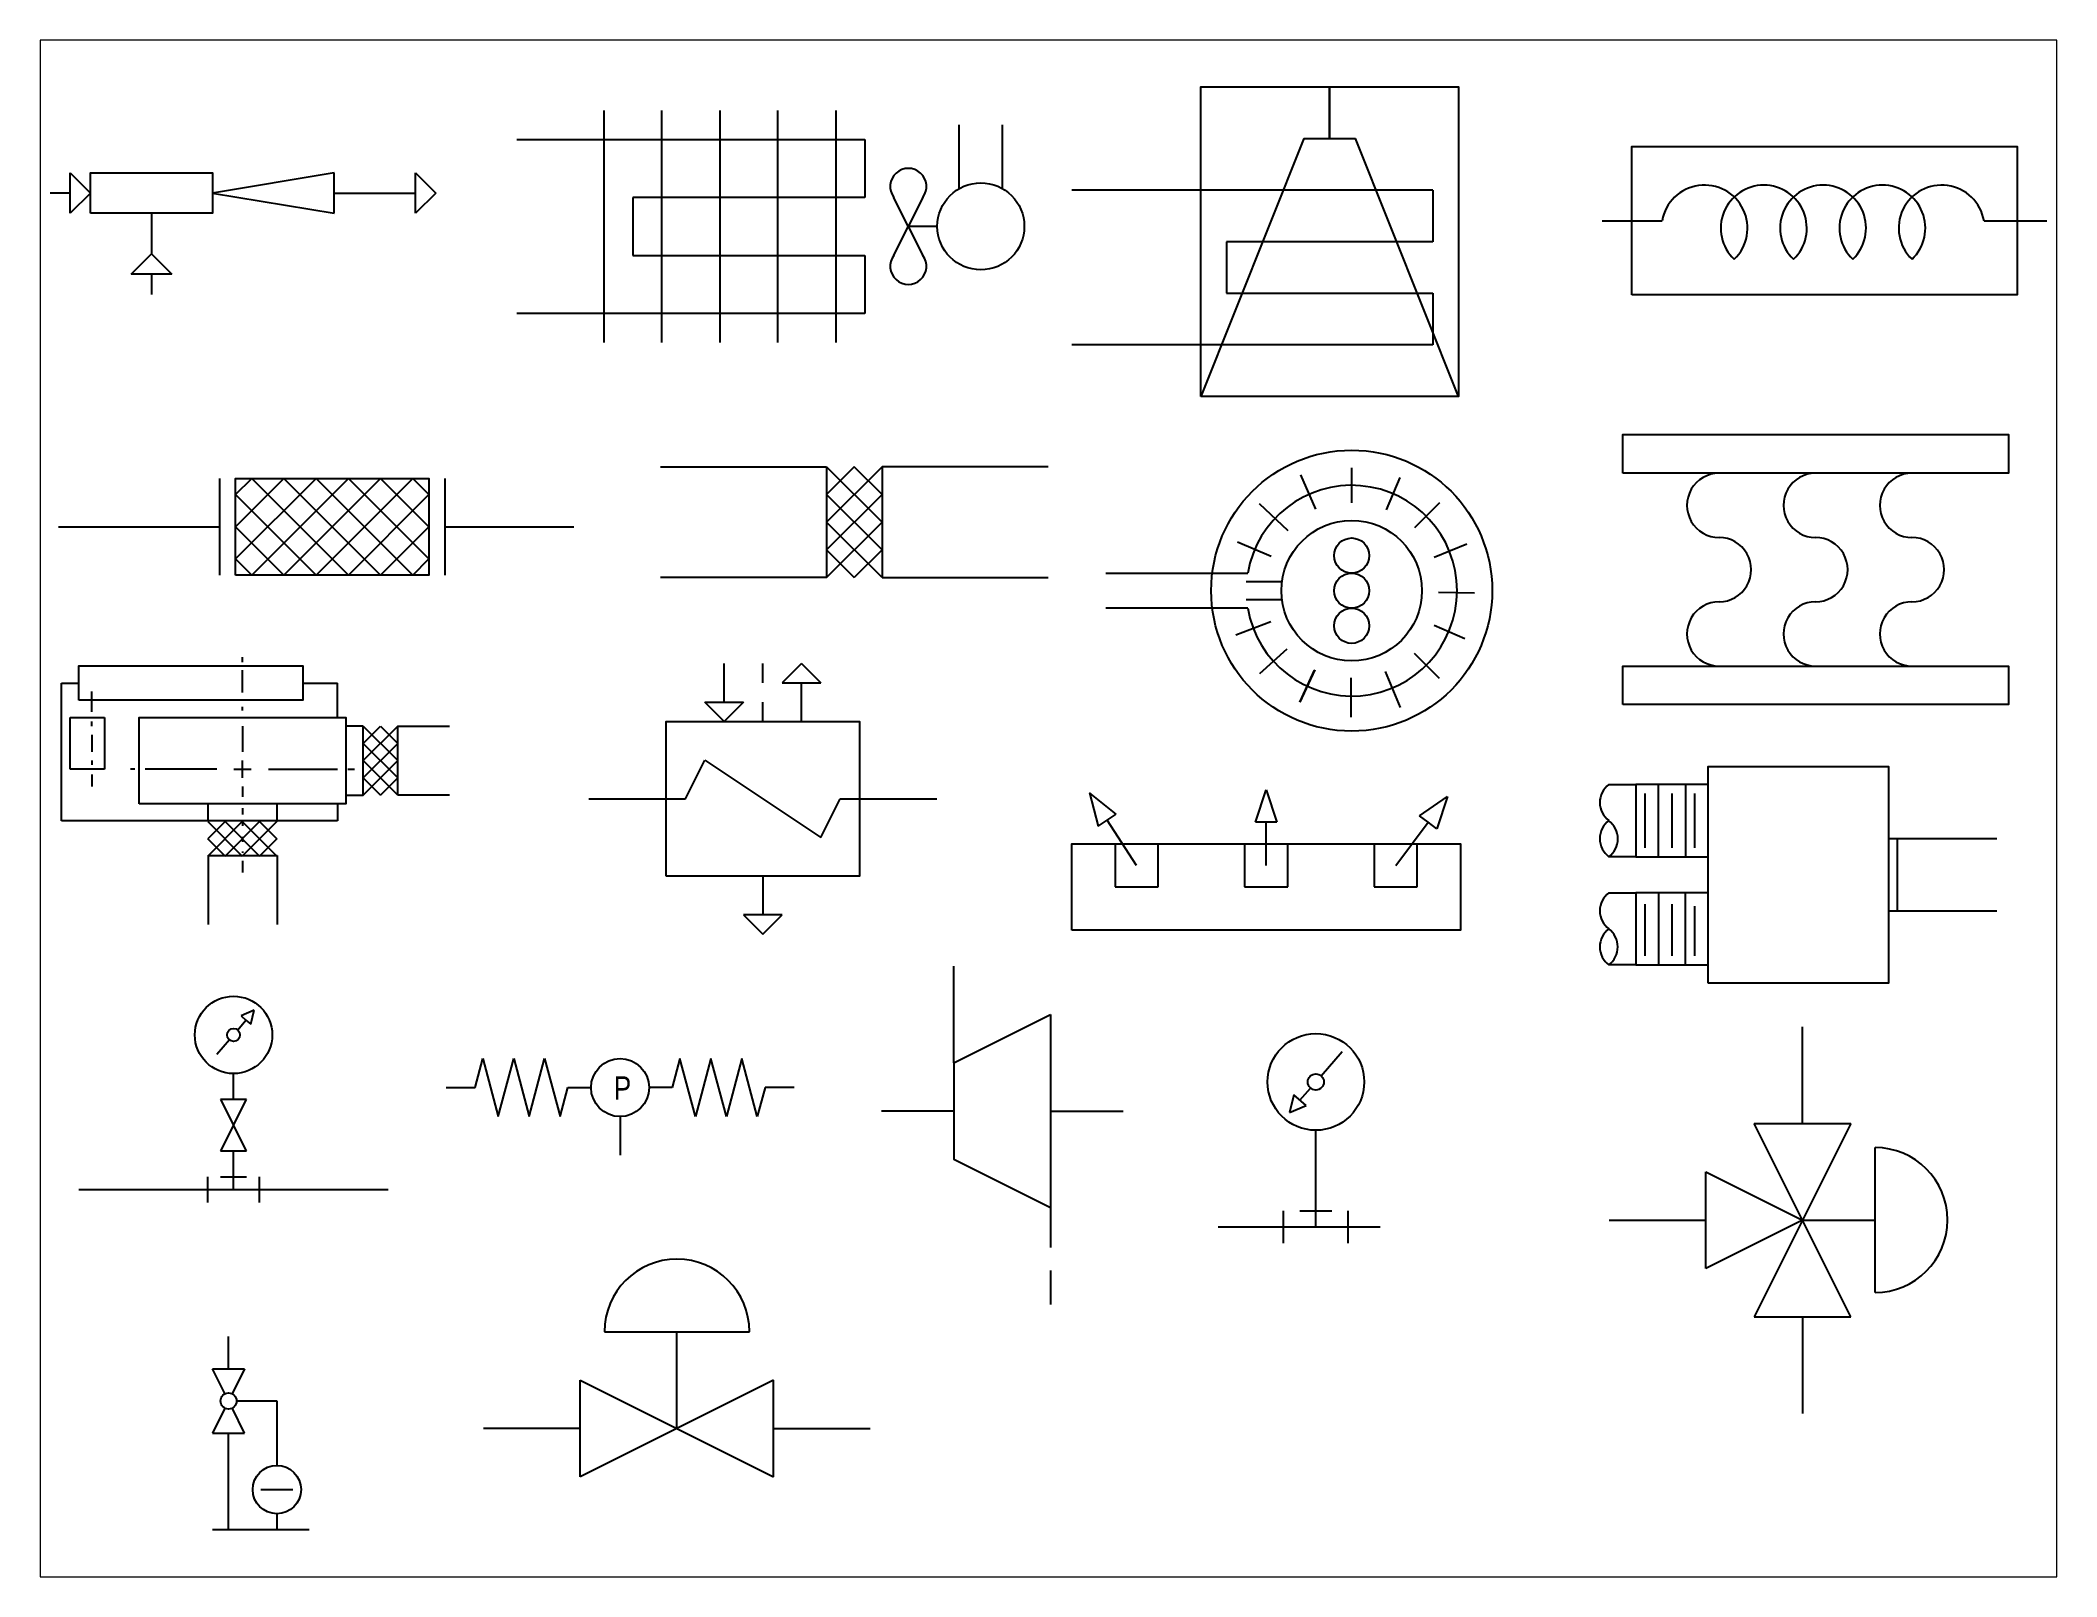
# Paper-space layout 'Layout1' of a CAD drawing. Header units: inches. Extents: x 1.05 to 9.45, y 0.8 to 7.2.
# The model-space entities are those that its viewports show. They can reach past a viewport. Long polylines and large blocks are cut down to what shows.
import ezdxf

# ---------------------------------------------------------------- set-up
doc = ezdxf.new("R2010")
doc.units = ezdxf.units.IN
doc.header["$MEASUREMENT"] = 0
doc.linetypes.add('DOTS', pattern=[0.1, 0.05, -0.05])

# ---------------------------------------------------------------- blocks, each defined once
blk = doc.blocks.new('Air Injector (Dynamic Pump)')
for p, q in [((1.26, -1.25999), (1.26, 1.26)), ((1.26, 1.26), (2.52, 0)), ((17.64, 1.26), (10.08, 0)), ((17.64, -1.25999), (17.64, 1.26)), ((22.68, 1.26), (23.94, 0)), ((22.68, 0), (22.68, 1.26)), ((1.26, 0), (0, 0)), ((2.52, 0), (1.26, -1.25999)), ((10.08, 0), (17.64, -1.25999)), ((17.64, 0), (22.68, 0)), ((22.68, -1.25999), (22.68, 0)), ((23.94, 0), (22.68, -1.25999)), ((6.3, -1.25999), (6.3, -3.78001)), ((5.04, -5.04), (6.3, -3.78001)), ((6.3, -3.78001), (7.56, -5.04)), ((7.56, -5.04), (5.04, -5.04)), ((6.3, -5.04), (6.3, -6.30001))]:
    blk.add_line(p, q)
blk.add_lwpolyline([(2.52, -1.25999), (2.52, 1.26), (10.08, 1.26), (10.08, -1.25999)], close=True)
blk = doc.blocks.new('Condensing Unit - Air Cooled')
for p, q in [((5.39999, 1.8), (5.39999, -12.6)), ((9, -12.6), (9, 1.8)), ((12.6, 1.8), (12.6, -12.6)), ((16.20001, -12.6), (16.20001, 1.8)), ((19.8, 1.8), (19.8, -12.6)), ((0, 0), (21.6, 0)), ((21.6, 0), (21.6, -3.6)), ((27.45, -3.079), (27.45, 0.9)), ((30.14999, -3.079), (30.14999, 0.9)), ((21.6, -3.6), (7.20001, -3.6)), ((7.20001, -3.6), (7.20001, -7.2)), ((24.3, -5.4), (23.39999, -3.6)), ((25.2, -3.6), (24.3, -5.4)), ((23.39999, -7.2), (24.3, -5.4)), ((24.3, -5.4), (25.2, -7.2)), ((26.1, -5.4), (24.3, -5.4)), ((7.20001, -7.2), (21.6, -7.2)), ((21.6, -7.2), (21.6, -10.8)), ((21.6, -10.8), (0, -10.8))]:
    blk.add_line(p, q)
blk.add_circle((28.8, -5.4), 2.7)
for centre, start, end in [((24.3, -2.925), 323.1301, 216.8699), ((24.3, -7.875), 143.1301, 36.8699)]:
    blk.add_arc(centre, 1.125, start, end)
blk = doc.blocks.new('Condenser - Evaporative')
at = {"linetype": 'DOTS'}
for p, q in [((14.4, 3.2), (8, -12.8)), ((24, -12.8), (17.6, 3.2))]:
    blk.add_line(p, q, dxfattribs=at)
for p, q in [((14.4, 3.2), (17.6, 3.2)), ((22.4, 0), (0, 0)), ((22.4, 0), (22.4, -3.2)), ((9.6, -3.2), (9.6, -6.4)), ((22.4, -3.2), (9.6, -3.2)), ((9.6, -6.4), (22.4, -6.4)), ((22.4, -6.4), (22.4, -9.6)), ((22.4, -9.6), (0, -9.6))]:
    blk.add_line(p, q)
for points in [[(8, -12.8), (8, 6.4), (24, 6.4), (24, -12.8)], [(16, 3.2), (16, 6.4), (16, 6.4), (16, 3.2)]]:
    blk.add_lwpolyline(points, close=True)
blk = doc.blocks.new('Condenser - Shell and Coil')
for p, q in [((0, 0), (3.72176, 0)), ((23.69509, -0.0014), (27.60001, 0))]:
    blk.add_line(p, q)
blk.add_lwpolyline([(1.84, -4.5999), (1.84, 4.6), (25.76, 4.6), (25.76, -4.5999)], close=True)
for centre, start, end in [((6.348, -0.4599), 313.6028, 170.0651), ((10.028, -0.4599), 313.6028, 226.3972), ((13.708, -0.4599), 313.6028, 226.3972), ((17.38799, -0.4599), 313.6028, 226.3972), ((21.06799, -0.4599), 9.900754, 226.3972)]:
    blk.add_arc(centre, 2.668, start, end)
blk = doc.blocks.new('Connection - Flexible')
for p, q in [((10, 3), (10, -3)), ((11, -2), (16, 3)), ((11, 2), (12, 3)), ((14, 3), (11, 0)), ((18, 3), (12, -3)), ((12, 3), (18, -3)), ((14, -3), (20, 3)), ((20, -3), (14, 3)), ((22, 3), (16, -3)), ((16, 3), (22, -3)), ((23, -2), (18, 3)), ((20, 3), (23, 0)), ((23, 2), (22, 3)), ((24, -3), (24, 3)), ((16, -3), (11, 2)), ((18, -3), (23, 2)), ((0, 0), (10, 0)), ((11, 0), (14, -3)), ((23, 0), (20, -3)), ((24, 0), (32, 0)), ((12, -3), (11, -2)), ((22, -3), (23, -2))]:
    blk.add_line(p, q)
blk.add_lwpolyline([(11, -3), (11, 3), (23, 3), (23, -3)], close=True)
blk = doc.blocks.new('Connection - Flexible Canvas')
for p, q in [((0, 6.88), (10.32001, 6.88)), ((10.32001, 6.88), (10.32001, 0)), ((12.04001, 6.88), (10.32001, 5.16)), ((13.76001, 6.88), (10.32001, 3.44)), ((10.32001, 6.88), (13.76001, 3.44)), ((13.76001, 5.16), (12.04001, 6.88)), ((13.75999, 6.88), (13.75999, 0)), ((24.07999, 6.88), (13.75999, 6.88)), ((10.32001, 1.72), (13.76001, 5.16)), ((13.76001, 1.72), (10.32001, 5.16)), ((13.76001, 0), (10.32001, 3.44)), ((10.32001, 0), (13.76001, 3.44)), ((10.32001, 1.72), (12.04001, 0)), ((13.76001, 1.72), (12.04001, 0)), ((10.32001, 0), (0, 0)), ((13.75999, 0), (24.07999, 0))]:
    blk.add_line(p, q)
blk = doc.blocks.new('Evaporator - Circular Fin')
for p, q in [((13.0396, 6.15072), (12.1019, 8.28775)), ((15.26, 6.54), (15.26, 8.72)), ((18.2413, 8.11345), (17.3918, 6.11206)), ((11.3273, 4.79731), (9.5406, 6.48159)), ((20.71, 6.54), (19.1561, 4.98609)), ((10.2673, 3.20927), (8.1653, 4.10155)), ((22.4063, 3.97727), (20.3705, 3.15475)), ((0, 2.18), (8.8213, 2.18)), ((10.9481, 1.63501), (8.72, 1.63501)), ((8.8107, 0), (0, 0)), ((8.72, 0.545), (10.9481, 0.545)), ((20.6532, 0.99587), (22.8889, 0.95684)), ((10.2406, -0.83677), (8.0645, -1.67211)), ((22.2835, -1.89129), (20.3713, -1.0796)), ((11.2396, -2.53001), (9.5323, -4.0673)), ((20.71, -4.36), (19.1552, -2.80511)), ((12.9725, -3.81555), (12.0354, -5.82513)), ((12.0354, -5.82513), (12.9568, -3.84938)), ((15.2175, -6.76999), (15.2307, -4.32549)), ((18.292, -6.16177), (17.3534, -3.91689))]:
    blk.add_line(p, q)
for centre, radius in [((15.26, 1.09), 8.72), ((15.26, 1.09), 4.36), ((15.26, 3.27), 1.09), ((15.26, 1.09), 1.09), ((15.26, -1.09), 1.09)]:
    blk.add_circle(centre, radius)
blk.add_arc((15.26, 1.09), 6.54, 189.5928, 170.3916)
blk = doc.blocks.new('Evaporator - Plate Coil')
for points in [[(0, 11.97), (0, 14.364), (23.9401, 14.364), (23.9401, 11.97)], [(0, -2.394), (0, 0), (23.9401, 0), (23.9401, -2.394)]]:
    blk.add_lwpolyline(points, close=True)
for centre, start, end in [((5.985, 9.97508), 89.99998, 270), ((11.97, 9.97508), 89.99998, 270), ((17.955, 9.97508), 89.99998, 270), ((5.9851, 5.98524), 270, 90.00002), ((11.97, 5.98524), 270, 90.00002), ((17.9551, 5.98524), 270, 90.00002), ((5.985, 1.9954), 89.99998, 270), ((11.97, 1.9954), 89.99998, 270), ((17.955, 1.9954), 89.99998, 270)]:
    blk.add_arc(centre, 1.99492, start, end)
blk = doc.blocks.new('Fan and Motor with Belt Guard')
for p, q in [((2.14, 16.2812), (2.14, 16.585)), ((2.14, 14.3893), (2.14, 15.7833)), ((-9.095, 6.42), (-9.095, 14.98)), ((-9.095, 14.98), (-8.025, 14.98)), ((-7.2225, 13.1944), (-7.2225, 14.445)), ((5.885, 14.98), (8.025, 14.98)), ((8.025, 12.84), (8.025, 14.98)), ((-8.56, 12.84), (-6.42, 12.84)), ((-8.56, 9.63), (-8.56, 12.84)), ((-7.2225, 12.305), (-7.2225, 12.597)), ((-6.42, 12.84), (-6.42, 9.63)), ((2.14, 13.2687), (2.14, 13.4931)), ((-7.2225, 11.77), (-7.2225, 10.7)), ((2.14, 12.305), (2.14, 10.7)), ((9.63, 12.305), (8.56, 12.305)), ((9.63, 8.025), (9.63, 12.305)), ((9.63, 12.305), (11.77, 10.165)), ((11.77, 12.305), (9.63, 10.165)), ((9.63, 11.235), (10.7, 12.305)), ((10.7, 12.305), (11.77, 11.235)), ((11.77, 8.025), (11.77, 12.305)), ((11.77, 12.305), (14.98, 12.305)), ((-7.2225, 10.165), (-7.2225, 9.9084)), ((2.14, 9.095), (2.14, 10.165)), ((9.63, 11.235), (11.77, 9.095)), ((9.63, 9.095), (11.77, 11.235)), ((11.77, 8.025), (9.63, 10.165)), ((9.63, 8.025), (11.77, 10.165)), ((-6.42, 9.63), (-8.56, 9.63)), ((-7.2225, 9.311), (-7.2225, 8.56)), ((-4.5471, 9.63), (-4.815, 9.63)), ((0.535, 9.63), (-3.9115, 9.63)), ((1.605, 9.63), (2.675, 9.63)), ((3.745, 9.63), (8.0382, 9.63)), ((8.6738, 9.63), (9.095, 9.63)), ((9.63, 9.095), (10.7, 8.025)), ((11.77, 9.095), (10.7, 8.025)), ((2.14, 8.56), (2.14, 7.917)), ((8.56, 8.025), (9.63, 8.025)), ((14.98, 8.025), (11.77, 8.025)), ((8.025, 6.42), (-9.095, 6.42)), ((-0.0146, 4.2378), (2.1254, 6.3778)), ((-0.0146, 6.3778), (2.1254, 4.2378)), ((1.0554, 6.3778), (-0.0146, 5.3078)), ((0, 6.42), (0, 7.49)), ((1.0554, 6.3778), (3.1954, 4.2378)), ((1.0554, 4.2378), (3.1954, 6.3778)), ((4.2654, 4.2378), (2.1254, 6.3778)), ((4.2654, 6.3778), (2.1254, 4.2378)), ((2.14, 7.2199), (2.14, 6.8216)), ((2.14, 6.3238), (2.14, 6.1246)), ((3.1954, 6.3778), (4.2654, 5.3078)), ((4.28, 6.42), (4.28, 7.49)), ((8.025, 7.49), (8.025, 6.42)), ((1.0554, 4.2378), (-0.0146, 5.3078)), ((2.14, 5.4276), (2.14, 5.1289)), ((4.2654, 5.3078), (3.1954, 4.2378)), ((0, 4.28), (4.28, 4.28)), ((0, 4.28), (0, 0)), ((2.14, 4.5314), (2.14, 4.4319)), ((2.14, 3.934), (2.14, 3.21)), ((4.28, 4.28), (4.28, 0))]:
    blk.add_line(p, q)
for points in [[(-8.025, 13.91), (-8.025, 16.05), (5.885, 16.05), (5.885, 13.91)], [(-4.28, 7.49), (-4.28, 12.84), (8.56, 12.84), (8.56, 7.49)]]:
    blk.add_lwpolyline(points, close=True)
blk = doc.blocks.new('Heater Feed with Air Outlet')
for p, q in [((8.39999, 6), (8.39999, 8.4)), ((10.80002, 7.2), (10.80002, 8.4)), ((13.20001, 8.4), (12, 7.2)), ((13.20001, 8.4), (14.39999, 7.2)), ((12, 7.2), (13.20001, 7.2)), ((13.20001, 4.8), (13.20001, 7.2)), ((13.20001, 7.2), (14.39999, 7.2)), ((8.39999, 4.8), (7.2, 6)), ((7.2, 6), (9.6, 6)), ((9.6, 6), (8.39999, 4.8)), ((10.80002, 4.8), (10.80002, 6)), ((6, 0), (7.2, 2.4)), ((7.2, 2.4), (14.39999, -2.4)), ((0, 0), (6, 0)), ((14.39999, -2.4), (15.6, 0)), ((15.6, 0), (21.6, 0)), ((10.80002, -4.8), (10.80002, -7.2)), ((9.6, -7.2), (10.80002, -8.4)), ((10.80002, -7.2), (9.6, -7.2)), ((10.80002, -8.4), (12, -7.2)), ((12, -7.2), (10.80002, -7.2))]:
    blk.add_line(p, q)
blk.add_lwpolyline([(4.8, -4.8), (4.8, 4.8), (16.80002, 4.8), (16.80002, -4.8)], close=True)
blk = doc.blocks.new('Heater Unit')
for p, q in [((1.1007, 5.8353), (1.6336, 3.7846)), ((2.7574, 4.5144), (1.1007, 5.8353)), ((11.39, 4.02), (12.06, 6.03)), ((12.06, 6.03), (12.73, 4.02)), ((21.581, 4.4186), (23.3257, 5.6207)), ((23.3257, 5.6207), (22.6512, 3.6122)), ((1.6336, 3.7846), (2.1955, 4.1495)), ((2.1955, 4.1495), (2.7574, 4.5144)), ((4.02, 1.34), (2.1955, 4.1495)), ((12.06, 4.02), (11.39, 4.02)), ((12.73, 4.02), (12.06, 4.02)), ((12.06, 1.34), (12.06, 4.02)), ((20.1, 1.34), (22.1161, 4.0154)), ((22.1161, 4.0154), (21.581, 4.4186)), ((22.6512, 3.6122), (22.1161, 4.0154)), ((2.68, 2.68), (2.68, 0)), ((5.36, 0), (5.36, 2.68)), ((10.72, 2.68), (10.72, 0)), ((13.4, 0), (13.4, 2.68)), ((18.76, 2.68), (18.76, 0)), ((21.44, 0), (21.44, 2.68)), ((2.68, 0), (5.36, 0)), ((10.72, 0), (13.4, 0)), ((18.76, 0), (21.44, 0))]:
    blk.add_line(p, q)
blk.add_lwpolyline([(0, -2.68), (0, 2.68), (24.12, 2.68), (24.12, -2.68)], close=True)
blk = doc.blocks.new('Mixing Box')
for p, q in [((-24.08001, 7.84), (-22.4, 7.84)), ((-17.92001, 7.84), (-22.4, 7.84)), ((-22.4, 7.84), (-22.4, 3.36)), ((-20.99999, 3.36), (-20.99999, 7.84)), ((-19.32, 7.84), (-19.32, 3.36)), ((-21.84, 7.28), (-21.84, 3.92)), ((-20.16, 7.28), (-20.16, 3.92)), ((-18.76001, 7.28), (-18.76001, 3.92)), ((-6.72002, 4.48), (0, 4.48)), ((-6.16, 0), (-6.16, 4.48)), ((-22.4, 3.36), (-24.08001, 3.36)), ((-22.4, 3.36), (-17.92001, 3.36)), ((-24.08001, 1.12), (-22.4, 1.12)), ((-22.4, 1.12), (-22.4, -3.36)), ((-17.92001, 1.12), (-22.4, 1.12)), ((-21.84, 0.4064), (-21.84, -2.8)), ((-20.99999, 1.12), (-20.99999, -3.36)), ((-20.16, 0.4064), (-20.16, -2.8)), ((-19.32, -3.36), (-19.32, 1.12)), ((-18.76001, 0.2966), (-18.76001, -2.8)), ((-6.72002, 0), (0, 0)), ((-22.4, -3.36), (-24.08001, -3.36)), ((-22.4, -3.36), (-17.92001, -3.36))]:
    blk.add_line(p, q)
blk.add_lwpolyline([(-17.92001, -4.48), (-17.92001, 8.96), (-6.72002, 8.96), (-6.72002, -4.48)], close=True)
for centre, radius, start, end in [((-23.24001, 6.72), 1.4, 126.8697, 233.13), ((-23.24, 4.48), 1.40001, 126.8701, 233.1299), ((-24.91895, 4.4693), 1.40001, 306.8701, 53.12993), ((-23.24, 0), 1.40001, 126.8701, 233.1298), ((-23.24, -2.24), 1.4, 126.8702, 233.1299), ((-24.92936, -2.24), 1.4, 306.8697, 53.13015)]:
    blk.add_arc(centre, radius, start, end)
blk = doc.blocks.new('Pressure Gage')
for p, q in [((9.85712, 9.9064), (10.37135, 10.5193)), ((10.88558, 11.1321), (10.06493, 10.7764)), ((10.06493, 10.7764), (10.37135, 10.5193)), ((10.37135, 10.5193), (10.67776, 10.2621)), ((10.67776, 10.2621), (10.88558, 11.1321)), ((9.34289, 9.2936), (8.57154, 8.3743)), ((9.6, 5.6), (9.6, 7.2)), ((8.80001, 5.6), (9.6, 4)), ((10.40001, 5.6), (8.80001, 5.6)), ((9.6, 4), (10.40001, 5.6)), ((9.6, 4), (8.80001, 2.4)), ((10.40001, 2.4), (9.6, 4)), ((8.80001, 2.4), (10.40001, 2.4)), ((9.6, 0), (9.6, 2.4)), ((0, 0), (19.20001, 0)), ((8, -0.8), (8, 0.8)), ((8.80001, 0.8), (10.40001, 0.8)), ((11.20001, 0.8), (11.20001, -0.8))]:
    blk.add_line(p, q)
for radius in [2.4, 0.4]:
    blk.add_circle((9.6, 9.6), radius)
blk = doc.blocks.new('Pressure Stat')
for p, q in [((1.7999, 0), (2.28, 1.8)), ((2.28, 1.8), (3.2399, -1.8)), ((3.2399, -1.8), (4.2, 1.8)), ((4.2, 1.8), (5.16, -1.8)), ((5.16, -1.8), (6.12, 1.8)), ((6.12, 1.8), (7.08, -1.8)), ((14.52, 1.8), (14.04, 0)), ((15.48, -1.8), (14.52, 1.8)), ((16.44, 1.8), (15.48, -1.8)), ((17.4, -1.8), (16.44, 1.8)), ((18.36, 1.8), (17.4, -1.8)), ((19.32, -1.8), (18.36, 1.8)), ((0, 0), (1.7999, 0)), ((7.08, -1.8), (7.56, 0)), ((7.56, 0), (9, 0)), ((14.04, 0), (12.6, 0)), ((19.8, 0), (19.32, -1.8)), ((21.6, 0), (19.8, 0)), ((10.8, -1.8), (10.8, -4.2))]:
    blk.add_line(p, q)
blk.add_circle((10.8, 0), 1.8)
at = {"width": 0.8333}
blk.add_text('P', height=1.44, dxfattribs=at).set_placement((10.4206, -0.7419))
blk = doc.blocks.new('Steam Turbine')
for p, q in [((4.5, 3), (4.5, 9)), ((4.5, 3), (10.499996, 6)), ((10.499996, 6), (10.499996, -6)), ((4.5, 3), (4.5, -3)), ((4.5, 0), (0, 0)), ((10.499996, 0), (14.999995, 0)), ((10.499996, -6), (4.5, -3)), ((10.499996, -6), (10.499996, -8.4558)), ((10.499996, -9.87537), (10.499996, -11.99998))]:
    blk.add_line(p, q)
blk = doc.blocks.new('Thermometer - Type 2')
for p, q in [((6.39332, 9.3774), (7.70543, 10.8868)), ((4.70385, 8.196), (4.42515, 7.1132)), ((4.42515, 7.1132), (5.45855, 7.5399)), ((5.45855, 7.5399), (4.70385, 8.196)), ((5.0812, 7.8679), (5.73726, 8.6226)), ((6.06528, 0), (6.06528, 6)), ((0, 0), (10.06529, 0)), ((4.06528, -1), (4.06528, 1)), ((5.06528, 1), (7.06528, 1)), ((8.06528, -1), (8.06528, 1))]:
    blk.add_line(p, q)
for radius in [3, 0.5]:
    blk.add_circle((6.06528, 9), radius)
blk = doc.blocks.new('Valve - 3-Way')
for p, q in [((12, 6.00001), (12, 11.99999)), ((9, 6.00001), (15, 6.00001)), ((12, 0), (9, 6.00001)), ((15, 6.00001), (12, 0)), ((16.5, -4.50001), (16.5, 4.49999)), ((6, -3.00001), (6, 2.99999)), ((6, 2.99999), (12, 0)), ((0, 0), (6, 0)), ((12, 0), (6, -3.00001)), ((12, 0), (9, -5.99999)), ((15, -5.99999), (12, 0)), ((12, 0), (16.5, 0)), ((9, -5.99999), (15, -5.99999)), ((12, -5.99999), (12, -12.00001))]:
    blk.add_line(p, q)
blk.add_arc((16.5, 0), 4.5, 270, 90)
blk = doc.blocks.new('Valve - Automatic Reducing')
for p, q in [((0, -2), (0, 0)), ((-1, -2), (1, -2)), ((-0.227, -3.5459), (-1, -2)), ((1, -2), (0.2234, -3.5533)), ((-0.2214, -4.4428), (-1, -6)), ((1, -6), (0.2177, -4.4353)), ((0.5, -4), (3, -4)), ((3, -4), (3, -8)), ((-1, -6), (1, -6)), ((0, -12), (0, -6)), ((2, -9.5), (4, -9.5)), ((3, -11), (3, -12)), ((5, -12), (-1, -12))]:
    blk.add_line(p, q)
for centre, radius in [((0.0006, -4), 0.4994), ((3, -9.5), 1.5)]:
    blk.add_circle(centre, radius)
blk = doc.blocks.new('Valve - Automatic Control')
for p, q in [((7.5, 6), (16.5, 6)), ((12, 0), (12, 6)), ((6, -2.99997), (6, 3.00001)), ((18, 3.00001), (6, -2.99997)), ((6, 3.00001), (18, -2.99997)), ((18, -2.99997), (18, 3.00001)), ((6, 0), (0, 0)), ((18, 0), (24, 0))]:
    blk.add_line(p, q)
blk.add_arc((12, 6), 4.5, 0.00001, 180)

msp = doc.modelspace()

# ---------------------------------------------------------------- block references
for name, p in [('Condenser - Evaporative', (62.06, 79.39)), ('Condensing Unit - Air Cooled', (27.61, 82.54)), ('Condenser - Shell and Coil', (94.98, 77.49)), ('Air Injector (Dynamic Pump)', (-1.36, 79.21)), ('Evaporator - Plate Coil', (96.25, 49.85)), ('Evaporator - Circular Fin', (64.17, 53.44)), ('Connection - Flexible', (-0.84, 58.5)), ('Connection - Flexible Canvas', (36.52, 55.34)), ('Fan and Motor with Belt Guard', (8.45, 33.82)), ('Heater Feed with Air Outlet', (32.09, 41.62)), ('Mixing Box', (119.47, 34.66)), ('Heater Unit', (62.06, 36.14)), ('Steam Turbine', (50.24, 22.22)), ('Pressure Gage', (0.43, 17.36)), ('Thermometer - Type 2', (71.14, 15.04)), ('Valve - 3-Way', (95.41, 15.47)), ('Pressure Stat', (23.22, 23.69)), ('Valve - Automatic Control', (25.55, 2.54)), ('Valve - Automatic Reducing', (9.72, 8.24))]:
    msp.add_blockref(name, p)

psp = doc.layouts.get("Layout1")

# ---------------------------------------------------------------- viewports
at = {"layer": '0'}
psp.add_viewport(center=(5.25, 4), size=(8.4, 6.4), view_center_point=(60.6118, 41.0113), view_height=95.350239, dxfattribs=at)

doc.saveas('drawing.dxf')
